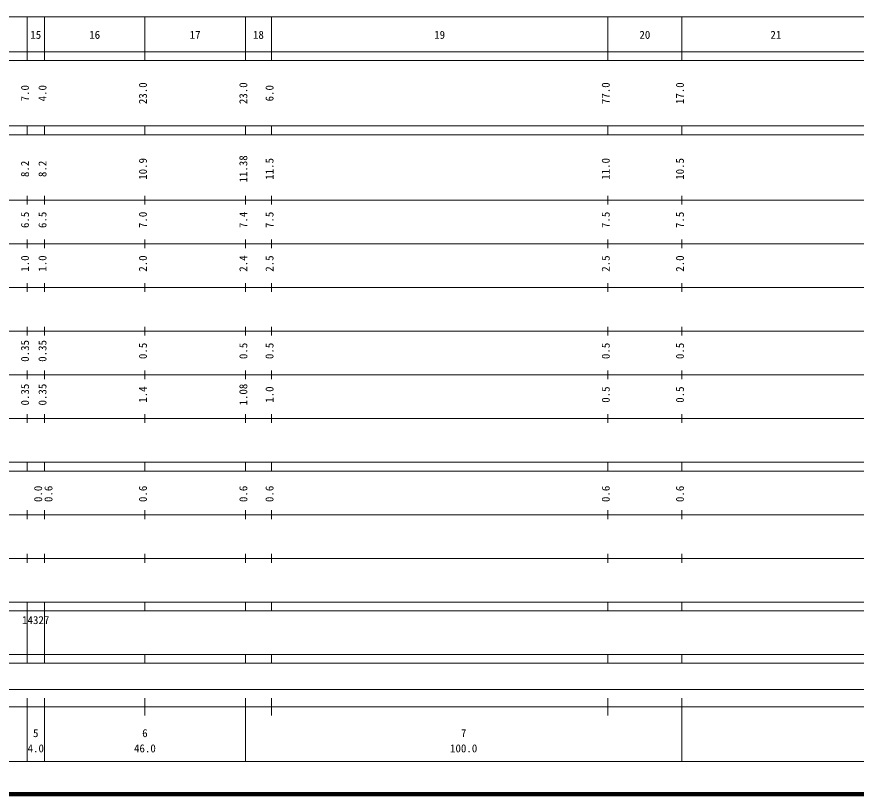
# Model space of a CAD drawing. Units: millimetres on the paper, enlarged 1000 times. Extents: x 40000 to 680000, y 20000 to 380000.
# Drawn here: x 315656 to 507908, y 20000 to 198000 of the extents above; entities that cross this region are included whole.
import ezdxf
from ezdxf.enums import TextEntityAlignment as Align

# ---------------------------------------------------------------- set-up
doc = ezdxf.new("R2010")
doc.units = ezdxf.units.MM
doc.header["$LTSCALE"] = 1000
doc.layers.add('M-TTL', color=2, linetype='Continuous', lineweight=140)
doc.layers.add('M-TTL-BAND', color=7, linetype='Continuous', lineweight=13)
doc.styles.add('ＭＳ ゴシック', font='')
doc.styles.get('ＭＳ ゴシック').set_extended_font_data('MS Gothic')

msp = doc.modelspace()

# ---------------------------------------------------------------- linework, layer by layer
at = {"layer": 'M-TTL'}
msp.add_line((40000, 20000), (680000, 20000), dxfattribs=at)
at = {"layer": 'M-TTL-BAND'}
for p, q in [((68000, 198000), (579000, 198000)), ((318000, 188000), (318000, 198000)), ((322000, 188000), (322000, 198000)), ((345000, 188000), (345000, 198000)), ((368000, 188000), (368000, 198000)), ((374000, 188000), (374000, 198000)), ((451000, 188000), (451000, 198000)), ((468000, 188000), (468000, 198000)), ((40000, 190000), (579000, 190000)), ((40000, 188000), (579000, 188000)), ((40000, 173000), (579000, 173000)), ((318000, 171000), (318000, 173000)), ((322000, 171000), (322000, 173000)), ((345000, 171000), (345000, 173000)), ((368000, 171000), (368000, 173000)), ((374000, 171000), (374000, 173000)), ((451000, 171000), (451000, 173000)), ((468000, 171000), (468000, 173000)), ((40000, 171000), (579000, 171000)), ((40000, 156000), (579000, 156000)), ((318000, 155000), (318000, 157000)), ((322000, 155000), (322000, 157000)), ((345000, 155000), (345000, 157000)), ((368000, 155000), (368000, 157000)), ((374000, 155000), (374000, 157000)), ((451000, 155000), (451000, 157000)), ((468000, 155000), (468000, 157000)), ((318000, 145000), (318000, 147000)), ((322000, 145000), (322000, 147000)), ((345000, 145000), (345000, 147000)), ((368000, 145000), (368000, 147000)), ((374000, 145000), (374000, 147000)), ((451000, 145000), (451000, 147000)), ((468000, 145000), (468000, 147000)), ((46000, 146000), (579000, 146000)), ((318000, 135000), (318000, 137000)), ((322000, 135000), (322000, 137000)), ((345000, 135000), (345000, 137000)), ((368000, 135000), (368000, 137000)), ((374000, 135000), (374000, 137000)), ((451000, 135000), (451000, 137000)), ((468000, 135000), (468000, 137000)), ((52000, 136000), (579000, 136000)), ((318000, 125000), (318000, 127000)), ((322000, 125000), (322000, 127000)), ((345000, 125000), (345000, 127000)), ((368000, 125000), (368000, 127000)), ((374000, 125000), (374000, 127000)), ((451000, 125000), (451000, 127000)), ((468000, 125000), (468000, 127000)), ((46000, 126000), (579000, 126000)), ((52000, 116000), (579000, 116000)), ((318000, 115000), (318000, 117000)), ((322000, 115000), (322000, 117000)), ((345000, 115000), (345000, 117000)), ((368000, 115000), (368000, 117000)), ((374000, 115000), (374000, 117000)), ((451000, 115000), (451000, 117000)), ((468000, 115000), (468000, 117000)), ((46000, 106000), (579000, 106000)), ((318000, 105000), (318000, 107000)), ((322000, 105000), (322000, 107000)), ((345000, 105000), (345000, 107000)), ((368000, 105000), (368000, 107000)), ((374000, 105000), (374000, 107000)), ((451000, 105000), (451000, 107000)), ((468000, 105000), (468000, 107000)), ((40000, 96000), (579000, 96000)), ((318000, 94000), (318000, 96000)), ((322000, 94000), (322000, 96000)), ((345000, 94000), (345000, 96000)), ((368000, 94000), (368000, 96000)), ((374000, 94000), (374000, 96000)), ((451000, 94000), (451000, 96000)), ((468000, 94000), (468000, 96000)), ((40000, 94000), (579000, 94000)), ((318000, 83000), (318000, 85000)), ((322000, 83000), (322000, 85000)), ((345000, 83000), (345000, 85000)), ((368000, 83000), (368000, 85000)), ((374000, 83000), (374000, 85000)), ((451000, 83000), (451000, 85000)), ((468000, 83000), (468000, 85000)), ((49000, 84000), (579000, 84000)), ((318000, 73000), (318000, 75000)), ((322000, 73000), (322000, 75000)), ((345000, 73000), (345000, 75000)), ((368000, 73000), (368000, 75000)), ((374000, 73000), (374000, 75000)), ((451000, 73000), (451000, 75000)), ((468000, 73000), (468000, 75000)), ((40000, 74000), (579000, 74000)), ((40000, 64000), (579000, 64000)), ((318000, 62000), (318000, 64000)), ((322000, 62000), (322000, 64000)), ((345000, 62000), (345000, 64000)), ((368000, 62000), (368000, 64000)), ((374000, 62000), (374000, 64000)), ((451000, 62000), (451000, 64000)), ((468000, 62000), (468000, 64000)), ((40000, 62000), (579000, 62000)), ((318000, 52000), (318000, 62000)), ((322000, 52000), (322000, 62000)), ((40000, 52000), (579000, 52000)), ((318000, 50000), (318000, 52000)), ((322000, 50000), (322000, 52000)), ((345000, 50000), (345000, 52000)), ((368000, 50000), (368000, 52000)), ((374000, 50000), (374000, 52000)), ((451000, 50000), (451000, 52000)), ((468000, 50000), (468000, 52000)), ((40000, 50000), (579000, 50000)), ((259500, 44000), (565000, 44000)), ((318000, 27500), (318000, 42000)), ((322000, 27500), (322000, 42000)), ((345000, 38000), (345000, 42000)), ((368000, 27500), (368000, 42000)), ((374000, 38000), (374000, 42000)), ((451000, 38000), (451000, 42000)), ((468000, 27500), (468000, 42000)), ((40000, 40000), (579000, 40000)), ((68000, 27500), (579000, 27500))]:
    msp.add_line(p, q, dxfattribs=at)

# ---------------------------------------------------------------- texts
at = {"layer": 'M-TTL-BAND', "style": 'ＭＳ ゴシック'}
for s, p in [('15', (320000, 192405)), ('16', (333500, 192405)), ('17', (356500, 192405)), ('18', (371000, 192405)), ('19', (412500, 192405)), ('20', (459500, 192405)), ('21', (489500, 192405)), ('5', (320000, 32523)), ('6', (345000, 32523)), ('7', (418000, 32523)), ('4.0', (320000, 29033)), ('46.0', (345000, 29033)), ('100.0', (418000, 29033))]:
    msp.add_text(s, height=1833, dxfattribs=at).set_placement(p, align=Align.BOTTOM_CENTER)
for s, p in [('23.0', (346000, 180500)), ('23.0', (369000, 180500)), ('77.0', (452000, 180500)), ('17.0', (469000, 180500)), ('7.0', (319000, 180500)), ('4.0', (323000, 180500)), ('6.0', (375000, 180500)), ('10.9', (346000, 163174)), ('11.38', (369000, 163174)), ('11.5', (375000, 163174)), ('11.0', (452000, 163174)), ('10.5', (469000, 163174)), ('8.2', (319000, 163174)), ('8.2', (323000, 163174)), ('6.5', (319000, 151500)), ('6.5', (323000, 151500)), ('7.0', (346000, 151500)), ('7.4', (369000, 151500)), ('7.5', (375000, 151500)), ('7.5', (452000, 151500)), ('7.5', (469000, 151500)), ('1.0', (319000, 141500)), ('1.0', (323000, 141500)), ('2.0', (346000, 141500)), ('2.4', (369000, 141500)), ('2.5', (375000, 141500)), ('2.5', (452000, 141500)), ('2.0', (469000, 141500)), ('0.35', (319000, 121500)), ('0.35', (323000, 121500)), ('0.5', (346000, 121500)), ('0.5', (369000, 121500)), ('0.5', (375000, 121500)), ('0.5', (452000, 121500)), ('0.5', (469000, 121500)), ('0.35', (319000, 111500)), ('0.35', (323000, 111500)), ('1.08', (369000, 111500)), ('1.4', (346000, 111500)), ('1.0', (375000, 111500)), ('0.5', (452000, 111500)), ('0.5', (469000, 111500)), ('0.0', (322000, 88764)), ('0.6', (324370, 88764)), ('0.6', (346000, 88764)), ('0.6', (369000, 88764)), ('0.6', (375000, 88764)), ('0.6', (452000, 88764)), ('0.6', (469000, 88764))]:
    msp.add_text(s, height=1833, rotation=90, dxfattribs=at).set_placement(p, align=Align.BOTTOM_CENTER)
msp.add_text('14327', height=1833, dxfattribs=at).set_placement((316875, 58405), align=Align.BOTTOM_LEFT)

doc.saveas('drawing.dxf')
